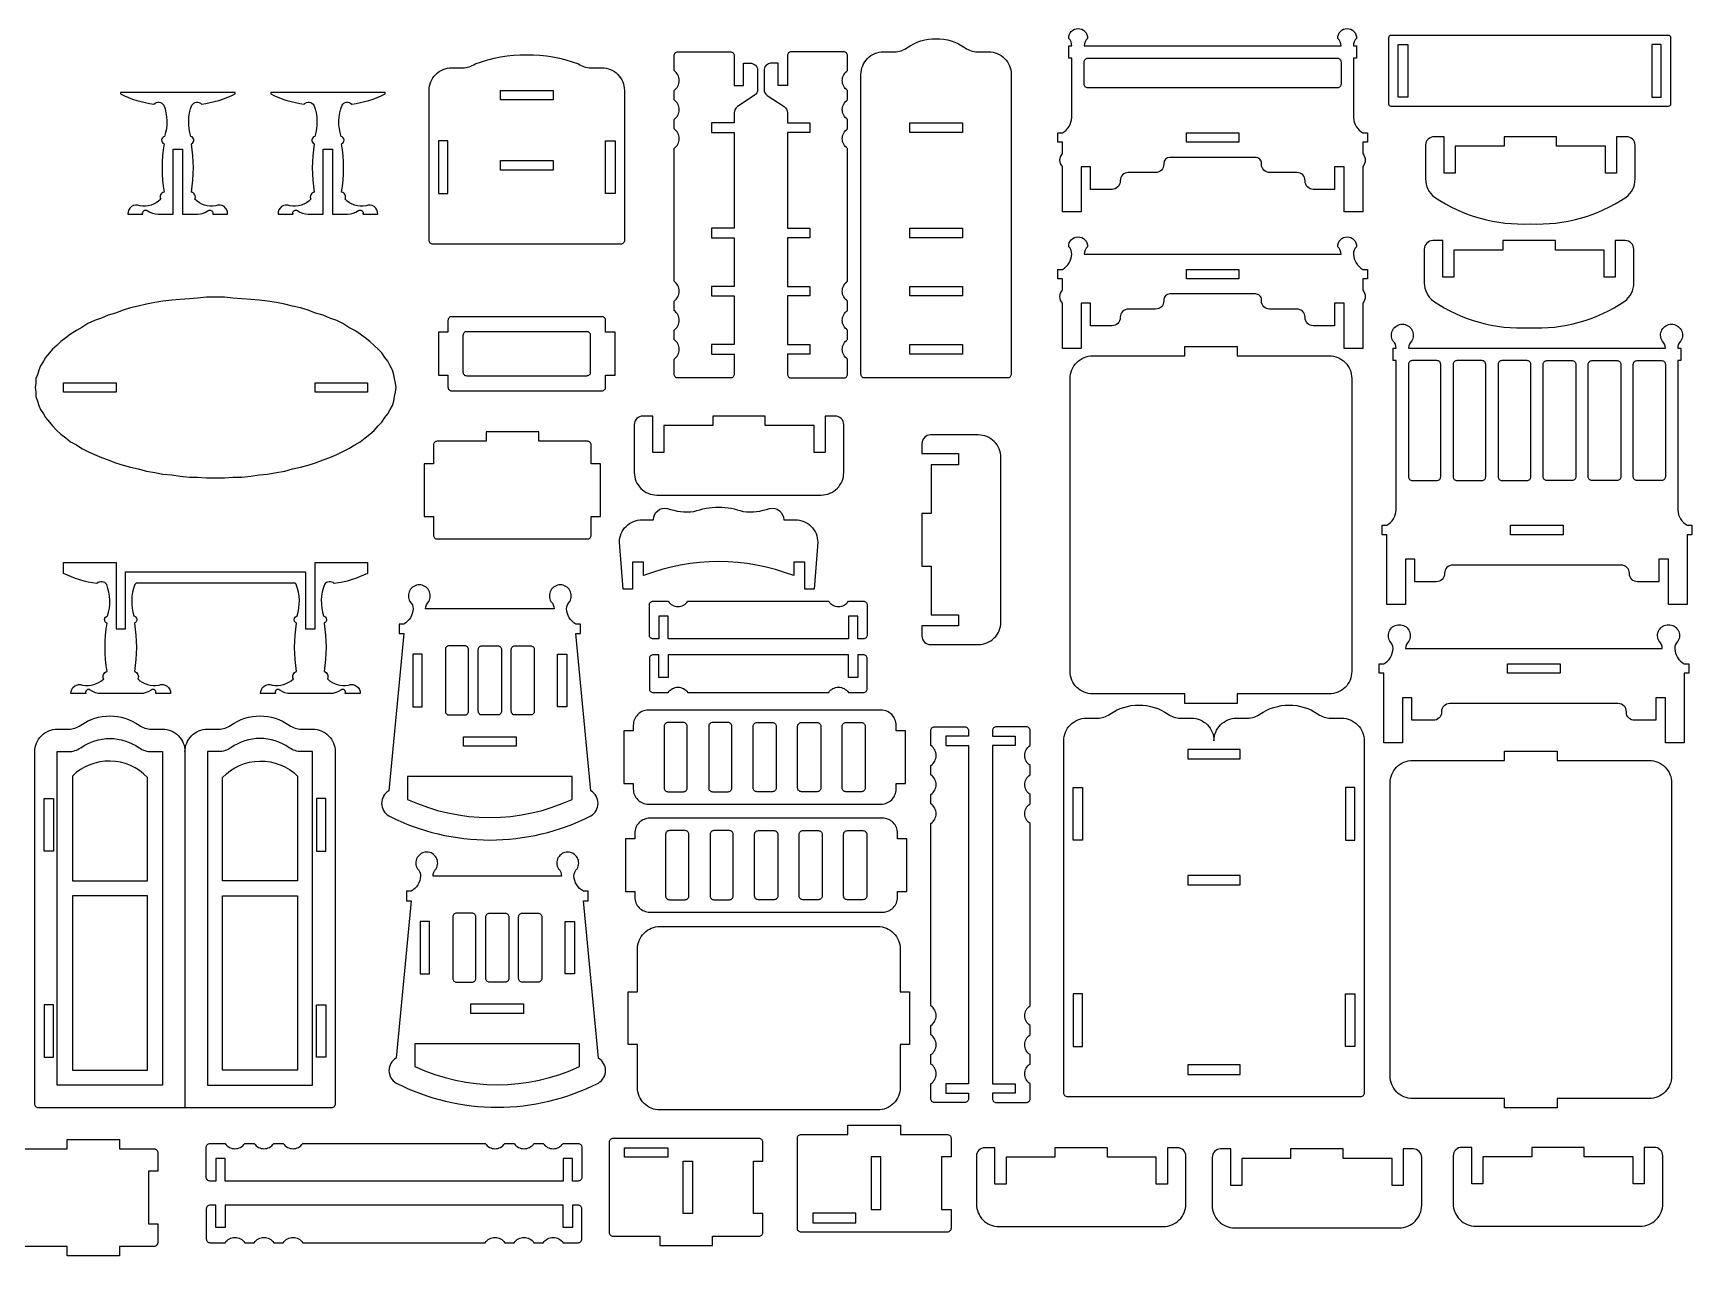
# Model space of a CAD drawing. Extents: x 4832.9 to 4875.3, y 1537.2 to 1563.8.
# Drawn here: x 4853.13 to 4875.22, y 1537.35 to 1553.62 of the extents above; entities that cross this region are included whole.
import ezdxf

# ---------------------------------------------------------------- set-up
doc = ezdxf.new("R2010")
doc.units = 0
doc.header["$MEASUREMENT"] = 0
doc.layers.add('LAYER1', color=18, linetype='CONTINUOUS')

msp = doc.modelspace()

# ---------------------------------------------------------------- linework, layer by layer
at = {"layer": 'LAYER1'}
for points in [[(4864.203, 1549.031, -0.414214), (4864.153, 1549.081), (4864.153, 1553.072, -0.414214), (4864.453, 1553.372), (4864.601, 1553.372, 0.155074), (4864.765, 1553.424, -0.31779), (4865.542, 1553.424, 0.155074), (4865.705, 1553.372), (4865.853, 1553.372, -0.414214), (4866.153, 1553.072), (4866.153, 1549.081, -0.414214), (4866.103, 1549.031)], [(4870.836, 1551.242), (4870.586, 1551.242), (4870.586, 1551.843), (4870.461, 1551.843), (4870.461, 1551.542), (4870.175, 1551.542, -0.414214), (4870.067, 1551.65), (4870.067, 1551.657, 0.414214), (4869.959, 1551.765), (4869.595, 1551.765, -0.414214), (4869.487, 1551.873), (4869.487, 1551.886, 0.414214), (4869.406, 1551.967), (4868.266, 1551.967, 0.00001), (4868.266, 1551.967, 0.414202), (4868.185, 1551.886), (4868.185, 1551.873, -0.414214), (4868.077, 1551.765), (4867.713, 1551.765, 0.414214), (4867.605, 1551.657), (4867.605, 1551.65, -0.414214), (4867.497, 1551.542), (4867.211, 1551.542), (4867.211, 1551.843), (4867.086, 1551.843), (4867.086, 1551.242), (4866.836, 1551.242), (4866.836, 1551.844, -0.376209), (4866.836, 1552.017), (4866.836, 1552.169), (4866.773, 1552.169), (4866.773, 1552.294), (4866.836, 1552.294, 0.250451), (4866.961, 1552.496), (4866.961, 1553.287), (4866.921, 1553.287), (4866.921, 1553.452), (4866.961, 1553.452, 0.204981), (4866.919, 1553.551, -0.427943), (4867.044, 1553.682, -0.427943), (4867.169, 1553.551, 0.204981), (4867.126, 1553.452), (4870.546, 1553.452, 0.204981), (4870.503, 1553.551, -0.427943), (4870.628, 1553.682, -0.427943), (4870.753, 1553.551, 0.204981), (4870.711, 1553.452), (4870.751, 1553.452), (4870.751, 1553.287), (4870.711, 1553.287), (4870.711, 1552.496, 0.250451), (4870.836, 1552.294), (4870.898, 1552.294), (4870.898, 1552.169), (4870.836, 1552.169), (4870.836, 1552.017, -0.376209), (4870.836, 1551.844)], [(4874.934, 1553.565), (4874.934, 1552.675, -0.414214), (4874.904, 1552.645), (4871.214, 1552.645, -0.414214), (4871.184, 1552.675), (4871.184, 1553.565, -0.414214), (4871.214, 1553.595), (4874.904, 1553.595, -0.414214)], [(4858.453, 1550.813, -0.414214), (4858.403, 1550.863), (4858.403, 1552.859, -0.414214), (4858.703, 1553.159), (4858.85, 1553.159, 0.155074), (4859.014, 1553.211, -0.179264), (4860.391, 1553.211, 0.155074), (4860.555, 1553.159), (4860.703, 1553.159, -0.414214), (4861.003, 1552.859), (4861.003, 1550.863, -0.414214), (4860.953, 1550.813)], [(4862.465, 1551.023), (4862.164, 1551.023), (4862.164, 1550.898), (4862.465, 1550.898), (4862.465, 1550.249), (4862.164, 1550.249), (4862.164, 1550.124), (4862.465, 1550.124), (4862.465, 1549.475), (4862.164, 1549.475), (4862.164, 1549.35), (4862.465, 1549.35), (4862.465, 1549.081, -0.414214), (4862.415, 1549.031), (4861.714, 1549.031, -0.414214), (4861.664, 1549.081), (4861.664, 1549.281, 0.531486), (4861.664, 1549.543), (4861.664, 1549.668, 0.531486), (4861.664, 1549.93), (4861.664, 1550.055, 0.531486), (4861.664, 1550.318), (4861.664, 1551.599), (4861.664, 1551.724), (4861.664, 1552.085, 0.531486), (4861.664, 1552.347), (4861.664, 1552.472, 0.531486), (4861.664, 1552.734), (4861.664, 1552.859, 0.531486), (4861.664, 1553.122), (4861.664, 1553.322, -0.414214), (4861.714, 1553.372), (4862.415, 1553.372, -0.414214), (4862.465, 1553.322), (4862.465, 1552.922), (4862.59, 1552.922), (4862.59, 1553.222), (4862.677, 1553.222, -0.414214), (4862.777, 1553.122), (4862.777, 1552.875, -0.251107), (4862.732, 1552.792), (4862.509, 1552.644, 0.251107), (4862.465, 1552.56), (4862.465, 1552.425), (4862.164, 1552.425), (4862.164, 1552.3), (4862.465, 1552.3)], [(4863.174, 1551.023), (4863.474, 1551.023), (4863.474, 1550.898), (4863.174, 1550.898), (4863.174, 1550.249), (4863.474, 1550.249), (4863.474, 1550.124), (4863.174, 1550.124), (4863.174, 1549.475), (4863.474, 1549.475), (4863.474, 1549.35), (4863.174, 1549.35), (4863.174, 1549.081, 0.414214), (4863.224, 1549.031), (4863.924, 1549.031, 0.414214), (4863.974, 1549.081), (4863.974, 1549.281, -0.531486), (4863.974, 1549.543), (4863.974, 1549.668, -0.531486), (4863.974, 1549.93), (4863.974, 1550.055, -0.531486), (4863.974, 1550.318), (4863.974, 1551.599), (4863.974, 1551.724), (4863.974, 1552.085, -0.531486), (4863.974, 1552.347), (4863.974, 1552.472, -0.531486), (4863.974, 1552.734), (4863.974, 1552.859, -0.531486), (4863.974, 1553.122), (4863.974, 1553.322, 0.414214), (4863.924, 1553.372), (4863.224, 1553.372, 0.414214), (4863.174, 1553.322), (4863.174, 1552.922), (4863.049, 1552.922), (4863.049, 1553.222), (4862.962, 1553.222, 0.414214), (4862.862, 1553.122), (4862.862, 1552.875, 0.251107), (4862.906, 1552.792), (4863.129, 1552.644, -0.251107), (4863.174, 1552.56), (4863.174, 1552.425), (4863.474, 1552.425), (4863.474, 1552.3), (4863.174, 1552.3)], [(4870.546, 1552.942, -0.414214), (4870.496, 1552.892), (4867.176, 1552.892, -0.414214), (4867.126, 1552.942), (4867.126, 1553.237, -0.414214), (4867.176, 1553.287), (4870.496, 1553.287, -0.414214), (4870.546, 1553.237)], [(4855.817, 1552.812), (4855.817, 1552.832), (4854.292, 1552.832), (4854.292, 1552.812, 0.082494), (4854.738, 1552.677, -0.480983), (4854.868, 1552.663, -0.169376), (4854.879, 1552.245, 0.755968), (4854.872, 1552.149, 0.0823), (4854.872, 1551.505, 0.497317), (4854.828, 1551.409, -0.242348), (4854.548, 1551.323, 0.570657), (4854.392, 1551.212), (4854.59, 1551.212, -0.75881), (4854.649, 1551.259, 0.158853), (4854.792, 1551.212), (4854.992, 1551.212), (4854.992, 1552.075), (4855.117, 1552.075), (4855.117, 1551.212), (4855.317, 1551.212, 0.158853), (4855.461, 1551.259, -0.75881), (4855.52, 1551.212), (4855.717, 1551.212, 0.570657), (4855.562, 1551.323, -0.242348), (4855.282, 1551.409, 0.497317), (4855.237, 1551.505, 0.0823), (4855.237, 1552.149, 0.755968), (4855.23, 1552.245, -0.169376), (4855.242, 1552.663, -0.480983), (4855.371, 1552.677, 0.082494)], [(4857.817, 1552.812), (4857.817, 1552.832), (4856.292, 1552.832), (4856.292, 1552.812, 0.082494), (4856.738, 1552.677, -0.480983), (4856.868, 1552.663, -0.169376), (4856.879, 1552.245, 0.755968), (4856.872, 1552.149, 0.0823), (4856.872, 1551.505, 0.497317), (4856.828, 1551.409, -0.242348), (4856.548, 1551.323, 0.570657), (4856.392, 1551.212), (4856.59, 1551.212, -0.75881), (4856.649, 1551.259, 0.158853), (4856.792, 1551.212), (4856.992, 1551.212), (4856.992, 1552.075), (4857.117, 1552.075), (4857.117, 1551.212), (4857.317, 1551.212, 0.158853), (4857.461, 1551.259, -0.75881), (4857.52, 1551.212), (4857.717, 1551.212, 0.570657), (4857.562, 1551.323, -0.242348), (4857.282, 1551.409, 0.497317), (4857.237, 1551.505, 0.0823), (4857.237, 1552.149, 0.755968), (4857.23, 1552.245, -0.169376), (4857.242, 1552.663, -0.480983), (4857.371, 1552.677, 0.082494)], [(4873.067, 1552.243), (4872.717, 1552.243), (4872.717, 1552.118), (4872.067, 1552.118), (4872.067, 1551.756), (4871.919, 1551.756), (4871.919, 1552.243), (4871.785, 1552.243, 0.414214), (4871.672, 1552.129), (4871.672, 1551.678, 0.236915), (4871.792, 1551.438, 0.163875), (4873.067, 1551.083, 0.163875), (4874.341, 1551.438, 0.236915), (4874.462, 1551.678), (4874.462, 1552.129, 0.414214), (4874.349, 1552.243), (4874.214, 1552.243), (4874.214, 1551.756), (4874.067, 1551.756), (4874.067, 1552.118), (4873.417, 1552.118), (4873.417, 1552.243)], [(4870.711, 1550.68, 0.250451), (4870.836, 1550.477), (4870.898, 1550.477), (4870.898, 1550.352), (4870.836, 1550.352), (4870.836, 1550.2, -0.376209), (4870.836, 1550.027), (4870.836, 1549.425), (4870.586, 1549.425), (4870.586, 1550.026), (4870.461, 1550.026), (4870.461, 1549.726), (4870.175, 1549.726, -0.414214), (4870.067, 1549.833), (4870.067, 1549.84, 0.414214), (4869.959, 1549.948), (4869.595, 1549.948, -0.414214), (4869.487, 1550.056), (4869.487, 1550.069, 0.414214), (4869.406, 1550.15), (4868.266, 1550.15, 0.00001), (4868.266, 1550.15, 0.414202), (4868.185, 1550.069), (4868.185, 1550.056, -0.414214), (4868.077, 1549.948), (4867.713, 1549.948, 0.414214), (4867.605, 1549.84), (4867.605, 1549.833, -0.414214), (4867.497, 1549.726), (4867.211, 1549.726), (4867.211, 1550.026), (4867.086, 1550.026), (4867.086, 1549.425), (4866.836, 1549.425), (4866.836, 1550.027, -0.376209), (4866.836, 1550.2), (4866.836, 1550.352), (4866.773, 1550.352), (4866.773, 1550.477), (4866.836, 1550.477, 0.250451), (4866.961, 1550.68, 0.204981), (4866.919, 1550.778, -0.427943), (4867.044, 1550.909, -0.427943), (4867.169, 1550.778, 0.204981), (4867.126, 1550.68), (4870.546, 1550.68, 0.204981), (4870.503, 1550.778, -0.427943), (4870.628, 1550.909, -0.427943), (4870.753, 1550.778, 0.204981)], [(4873.05, 1550.859), (4872.7, 1550.859), (4872.7, 1550.734), (4872.05, 1550.734), (4872.05, 1550.373), (4871.903, 1550.373), (4871.903, 1550.859), (4871.768, 1550.859, 0.414214), (4871.655, 1550.746), (4871.655, 1550.295, 0.236915), (4871.776, 1550.054, 0.163875), (4873.05, 1549.7, 0.163875), (4874.325, 1550.054, 0.236915), (4874.445, 1550.295), (4874.445, 1550.746, 0.414214), (4874.332, 1550.859), (4874.198, 1550.859), (4874.198, 1550.373), (4874.05, 1550.373), (4874.05, 1550.734), (4873.4, 1550.734), (4873.4, 1550.859)], [(4860.878, 1549.067), (4860.878, 1549.642), (4860.753, 1549.642), (4860.753, 1549.797, 0.414214), (4860.703, 1549.847), (4858.703, 1549.847, 0.414214), (4858.653, 1549.797), (4858.653, 1549.642), (4858.528, 1549.642), (4858.528, 1549.067), (4858.653, 1549.067), (4858.653, 1548.911, 0.414214), (4858.703, 1548.861), (4860.703, 1548.861, 0.414214), (4860.753, 1548.911), (4860.753, 1549.067)], [(4872.032, 1546.54, 0.414214), (4871.924, 1546.433), (4871.924, 1546.426, -0.414214), (4871.816, 1546.318), (4871.53, 1546.318), (4871.53, 1546.618), (4871.405, 1546.618), (4871.405, 1546.017), (4871.155, 1546.017), (4871.155, 1546.792), (4871.155, 1546.945), (4871.093, 1546.945), (4871.093, 1547.07), (4871.155, 1547.07, 0.250451), (4871.28, 1547.272), (4871.28, 1549.262), (4871.24, 1549.262), (4871.24, 1549.427), (4871.28, 1549.427, 0.204981), (4871.238, 1549.526, -0.583258), (4871.363, 1549.747, -0.583258), (4871.488, 1549.526, 0.204981), (4871.445, 1549.427), (4874.865, 1549.427, 0.204981), (4874.822, 1549.526, -0.583258), (4874.947, 1549.747, -0.583258), (4875.072, 1549.526, 0.204981), (4875.03, 1549.427), (4875.07, 1549.427), (4875.07, 1549.262), (4875.03, 1549.262), (4875.03, 1547.272, 0.250451), (4875.155, 1547.07), (4875.218, 1547.07), (4875.218, 1546.945), (4875.155, 1546.945), (4875.155, 1546.792), (4875.155, 1546.017), (4874.905, 1546.017), (4874.905, 1546.618), (4874.78, 1546.618), (4874.78, 1546.318), (4874.494, 1546.318, -0.414214), (4874.386, 1546.426), (4874.386, 1546.433, 0.414214), (4874.278, 1546.54)], [(4858.853, 1549.597), (4858.853, 1549.111, 0.414214), (4858.903, 1549.061), (4860.503, 1549.061, 0.414214), (4860.553, 1549.111), (4860.553, 1549.597, 0.414214), (4860.503, 1549.647), (4858.903, 1549.647, 0.414214)], [(4867.239, 1544.825, -0.414214), (4866.939, 1545.125), (4866.939, 1549.025, -0.414214), (4867.239, 1549.325), (4868.464, 1549.325), (4868.464, 1549.45), (4869.164, 1549.45), (4869.164, 1549.325), (4870.389, 1549.325, -0.414214), (4870.689, 1549.025), (4870.689, 1545.125, -0.414214), (4870.389, 1544.825), (4869.164, 1544.825), (4869.164, 1544.7), (4868.464, 1544.7), (4868.464, 1544.825)], [(4871.445, 1547.717, 0.414214), (4871.495, 1547.667), (4871.823, 1547.667, 0.414214), (4871.873, 1547.717), (4871.873, 1549.212, 0.414214), (4871.823, 1549.262), (4871.495, 1549.262, 0.414214), (4871.445, 1549.212)], [(4872.473, 1549.212, 0.414214), (4872.423, 1549.262), (4872.088, 1549.262, 0.414214), (4872.038, 1549.212), (4872.038, 1547.717, 0.414214), (4872.088, 1547.667), (4872.423, 1547.667, 0.414214), (4872.473, 1547.717)], [(4873.073, 1547.717), (4873.073, 1549.212, 0.414214), (4873.023, 1549.262), (4872.688, 1549.262, 0.414214), (4872.638, 1549.212), (4872.638, 1547.717, 0.414214), (4872.688, 1547.667), (4873.023, 1547.667, 0.414214)], [(4873.238, 1547.717), (4873.238, 1549.212, -0.414214), (4873.288, 1549.262), (4873.623, 1549.262, -0.414214), (4873.673, 1549.212), (4873.673, 1547.717, -0.414214), (4873.623, 1547.667), (4873.288, 1547.667, -0.414214)], [(4873.838, 1549.212, -0.414214), (4873.888, 1549.262), (4874.223, 1549.262, -0.414214), (4874.273, 1549.212), (4874.273, 1547.717, -0.414214), (4874.223, 1547.667), (4873.888, 1547.667, -0.414214), (4873.838, 1547.717)], [(4874.865, 1547.717, -0.414214), (4874.815, 1547.667), (4874.488, 1547.667, -0.414214), (4874.438, 1547.717), (4874.438, 1549.212, -0.414214), (4874.488, 1549.262), (4874.815, 1549.262, -0.414214), (4874.865, 1549.212)], [(4863.924, 1548.41, 0.414214), (4863.811, 1548.523), (4863.676, 1548.523), (4863.676, 1548.037), (4863.529, 1548.037), (4863.529, 1548.398), (4862.879, 1548.398), (4862.879, 1548.523), (4862.529, 1548.523), (4862.179, 1548.523), (4862.179, 1548.398), (4861.529, 1548.398), (4861.529, 1548.037), (4861.381, 1548.037), (4861.381, 1548.523), (4861.247, 1548.523, 0.414214), (4861.134, 1548.41), (4861.134, 1547.773, 0.414214), (4861.434, 1547.473), (4863.624, 1547.473, 0.414214), (4863.924, 1547.773)], [(4859.161, 1548.188), (4858.511, 1548.188, 0.414214), (4858.461, 1548.138), (4858.461, 1547.888), (4858.336, 1547.888), (4858.336, 1547.188), (4858.461, 1547.188), (4858.461, 1546.938, 0.414214), (4858.511, 1546.888), (4860.511, 1546.888, 0.414214), (4860.561, 1546.938), (4860.561, 1547.188), (4860.686, 1547.188), (4860.686, 1547.888), (4860.561, 1547.888), (4860.561, 1548.138, 0.414214), (4860.511, 1548.188), (4859.861, 1548.188), (4859.861, 1548.313), (4859.161, 1548.313)], [(4865.079, 1548.273, 0.414214), (4864.965, 1548.159), (4864.965, 1548.025), (4865.452, 1548.025), (4865.452, 1547.877), (4865.09, 1547.877), (4865.09, 1547.227), (4864.965, 1547.227), (4864.965, 1546.877), (4864.965, 1546.527), (4865.09, 1546.527), (4865.09, 1545.877), (4865.452, 1545.877), (4865.452, 1545.73), (4864.965, 1545.73), (4864.965, 1545.596, 0.414214), (4865.079, 1545.482), (4865.715, 1545.482, 0.414214), (4866.015, 1545.782), (4866.015, 1547.973, 0.414214), (4865.715, 1548.273)], [(4863.125, 1547.144), (4863.277, 1547.144, -0.414214), (4863.577, 1546.844), (4863.528, 1546.219), (4863.404, 1546.219), (4863.404, 1546.581), (4863.257, 1546.581), (4863.257, 1546.4, 0.18644), (4861.257, 1546.4), (4861.257, 1546.581), (4861.109, 1546.581), (4861.109, 1546.219), (4860.985, 1546.219), (4860.937, 1546.844, -0.414214), (4861.237, 1547.144), (4861.389, 1547.144, -0.480696), (4861.576, 1547.295, 0.114725), (4861.928, 1547.252, -0.088383), (4862.257, 1547.311, -0.088383), (4862.586, 1547.252, 0.114725), (4862.937, 1547.295, -0.480696)], [(4856.616, 1546.3), (4854.499, 1546.3, 0.076649), (4854.483, 1546.281, 0.169376), (4854.471, 1545.863, -0.755968), (4854.478, 1545.767, -0.0823), (4854.478, 1545.123, -0.497317), (4854.522, 1545.027, 0.242348), (4854.803, 1544.941, -0.570657), (4854.958, 1544.83), (4854.761, 1544.83, 0.75881), (4854.701, 1544.877, -0.158853), (4854.558, 1544.83), (4854.033, 1544.83, -0.158853), (4853.889, 1544.877, 0.75881), (4853.83, 1544.83), (4853.633, 1544.83, -0.570657), (4853.788, 1544.941, 0.242348), (4854.069, 1545.027, -0.497317), (4854.113, 1545.123, -0.0823), (4854.113, 1545.767, -0.755968), (4854.12, 1545.863, 0.169376), (4854.108, 1546.281, 0.480983), (4853.979, 1546.295, -0.082494), (4853.533, 1546.43), (4853.533, 1546.575), (4854.233, 1546.575), (4854.233, 1545.693), (4854.358, 1545.693), (4854.358, 1546.45), (4856.758, 1546.45), (4856.758, 1545.693), (4856.883, 1545.693), (4856.883, 1546.575), (4857.583, 1546.575), (4857.583, 1546.43, -0.082494), (4857.137, 1546.295, 0.480983), (4857.008, 1546.281, 0.169376), (4856.996, 1545.863, -0.755968), (4857.003, 1545.767, -0.0823), (4857.003, 1545.123, -0.497317), (4857.047, 1545.027, 0.242348), (4857.328, 1544.941, -0.570657), (4857.483, 1544.83), (4857.286, 1544.83, 0.75881), (4857.226, 1544.877, -0.158853), (4857.083, 1544.83), (4856.558, 1544.83, -0.158853), (4856.414, 1544.877, 0.75881), (4856.355, 1544.83), (4856.158, 1544.83, -0.570657), (4856.313, 1544.941, 0.242348), (4856.594, 1545.027, -0.497317), (4856.638, 1545.123, -0.0823), (4856.638, 1545.767, -0.755968), (4856.645, 1545.863, 0.169376), (4856.633, 1546.281, 0.076649)], [(4860.557, 1543.535), (4860.357, 1545.63), (4860.42, 1545.63), (4860.42, 1545.755), (4860.357, 1545.755, -0.250451), (4860.232, 1545.957, -0.204981), (4860.274, 1546.056, 0.583258), (4860.149, 1546.277, 0.583258), (4860.025, 1546.056, -0.204981), (4860.067, 1545.957), (4858.355, 1545.957, -0.204981), (4858.397, 1546.056, 0.583258), (4858.272, 1546.277, 0.583258), (4858.147, 1546.056, -0.204981), (4858.19, 1545.957, -0.250451), (4858.065, 1545.755), (4858.002, 1545.755), (4858.002, 1545.63), (4858.065, 1545.63), (4857.865, 1543.535, 0.573919), (4857.865, 1543.203, 0.239558), (4860.557, 1543.203, 0.573919)], [(4863.723, 1546.059, 0.531486), (4863.985, 1546.059), (4864.185, 1546.059, -0.414214), (4864.235, 1546.009), (4864.235, 1545.609, -0.414214), (4864.185, 1545.559), (4864.11, 1545.559), (4864.11, 1545.86), (4863.985, 1545.86), (4863.985, 1545.559), (4861.585, 1545.559), (4861.585, 1545.86), (4861.46, 1545.86), (4861.46, 1545.559), (4861.385, 1545.559, -0.414214), (4861.335, 1545.609), (4861.335, 1546.009, -0.414214), (4861.385, 1546.059), (4861.585, 1546.059, 0.531486), (4861.847, 1546.059)], [(4871.992, 1544.696, 0.414214), (4871.884, 1544.588), (4871.884, 1544.581, -0.414214), (4871.776, 1544.474), (4871.49, 1544.474), (4871.49, 1544.774), (4871.365, 1544.774), (4871.365, 1544.173), (4871.115, 1544.173), (4871.115, 1544.948), (4871.115, 1545.1), (4871.052, 1545.1), (4871.052, 1545.225), (4871.115, 1545.225, 0.250451), (4871.24, 1545.428, 0.204981), (4871.197, 1545.526, -0.583258), (4871.322, 1545.747, -0.583258), (4871.447, 1545.526, 0.204981), (4871.405, 1545.428), (4874.824, 1545.428, 0.204981), (4874.782, 1545.526, -0.583258), (4874.907, 1545.747, -0.583258), (4875.032, 1545.526, 0.204981), (4874.99, 1545.428, 0.250451), (4875.115, 1545.225), (4875.177, 1545.225), (4875.177, 1545.1), (4875.115, 1545.1), (4875.115, 1544.948), (4875.115, 1544.173), (4874.865, 1544.173), (4874.865, 1544.774), (4874.74, 1544.774), (4874.74, 1544.474), (4874.453, 1544.474, -0.414214), (4874.346, 1544.581), (4874.346, 1544.588, 0.414214), (4874.238, 1544.696)], [(4858.618, 1544.595, 0.414214), (4858.668, 1544.545), (4858.876, 1544.545, 0.414214), (4858.926, 1544.595), (4858.926, 1545.415, 0.414214), (4858.876, 1545.465), (4858.668, 1545.465, 0.414214), (4858.618, 1545.415)], [(4859.365, 1544.595, -0.414214), (4859.315, 1544.545), (4859.107, 1544.545, -0.414214), (4859.057, 1544.595), (4859.057, 1545.415, -0.414214), (4859.107, 1545.465), (4859.315, 1545.465, -0.414214), (4859.365, 1545.415)], [(4859.803, 1544.595, -0.414214), (4859.753, 1544.545), (4859.546, 1544.545, -0.414214), (4859.496, 1544.595), (4859.496, 1545.415, -0.414214), (4859.546, 1545.465), (4859.753, 1545.465, -0.414214), (4859.803, 1545.415)], [(4863.723, 1544.845, -0.531486), (4863.985, 1544.845), (4864.185, 1544.845, 0.414214), (4864.235, 1544.895), (4864.235, 1545.295, 0.414214), (4864.185, 1545.345), (4864.11, 1545.345), (4864.11, 1545.045), (4863.985, 1545.045), (4863.985, 1545.345), (4861.585, 1545.345), (4861.585, 1545.045), (4861.46, 1545.045), (4861.46, 1545.345), (4861.385, 1545.345, 0.414214), (4861.335, 1545.295), (4861.335, 1544.895, 0.414214), (4861.385, 1544.845), (4861.585, 1544.845, -0.531486), (4861.847, 1544.845)], [(4868.854, 1544.202, -0.414214), (4869.154, 1544.502), (4869.302, 1544.502, 0.155074), (4869.466, 1544.554, -0.31779), (4870.243, 1544.554, 0.155074), (4870.407, 1544.502), (4870.554, 1544.502, -0.414214), (4870.854, 1544.202), (4870.854, 1539.511, -0.414214), (4870.804, 1539.461), (4866.904, 1539.461, -0.414214), (4866.854, 1539.511), (4866.854, 1544.202, -0.414214), (4867.154, 1544.502), (4867.302, 1544.502, 0.155074), (4867.466, 1544.554, -0.31779), (4868.243, 1544.554, 0.155074), (4868.407, 1544.502), (4868.554, 1544.502, -0.414214)], [(4855.151, 1544.057, -0.414214), (4855.451, 1544.357), (4855.599, 1544.357, 0.155074), (4855.762, 1544.409, -0.31779), (4856.539, 1544.409, 0.155074), (4856.703, 1544.357), (4856.851, 1544.357, -0.414214), (4857.151, 1544.057), (4857.151, 1539.366, -0.414214), (4857.101, 1539.316), (4853.201, 1539.316, -0.414214), (4853.151, 1539.366), (4853.151, 1544.057, -0.414214), (4853.451, 1544.357), (4853.599, 1544.357, 0.155074), (4853.762, 1544.409, -0.31779), (4854.539, 1544.409, 0.155074), (4854.703, 1544.357), (4854.851, 1544.357, -0.414214)], [(4864.621, 1543.634), (4864.746, 1543.634), (4864.746, 1544.334), (4864.621, 1544.334), (4864.621, 1544.409, 0.414214), (4864.421, 1544.609), (4861.321, 1544.609, 0.414214), (4861.121, 1544.409), (4861.121, 1544.334), (4860.996, 1544.334), (4860.996, 1543.634), (4861.121, 1543.634), (4861.121, 1543.559, 0.414214), (4861.321, 1543.359), (4864.421, 1543.359, 0.414214), (4864.621, 1543.559)], [(4861.533, 1543.574, 0.414214), (4861.583, 1543.524), (4861.79, 1543.524, 0.414214), (4861.84, 1543.574), (4861.84, 1544.394, 0.414214), (4861.79, 1544.444), (4861.583, 1544.444, 0.414214), (4861.533, 1544.394)], [(4862.125, 1543.574, 0.414214), (4862.175, 1543.524), (4862.383, 1543.524, 0.414214), (4862.433, 1543.574), (4862.433, 1544.394, 0.414214), (4862.383, 1544.444), (4862.175, 1544.444, 0.414214), (4862.125, 1544.394)], [(4863.025, 1543.574, -0.414214), (4862.975, 1543.524), (4862.768, 1543.524, -0.414214), (4862.718, 1543.574), (4862.718, 1544.394, -0.414214), (4862.768, 1544.444), (4862.975, 1544.444, -0.414214), (4863.025, 1544.394)], [(4863.618, 1543.574, -0.414214), (4863.568, 1543.524), (4863.36, 1543.524, -0.414214), (4863.31, 1543.574), (4863.31, 1544.394, -0.414214), (4863.36, 1544.444), (4863.568, 1544.444, -0.414214), (4863.618, 1544.394)], [(4864.21, 1543.574, -0.414214), (4864.16, 1543.524), (4863.953, 1543.524, -0.414214), (4863.903, 1543.574), (4863.903, 1544.394, -0.414214), (4863.953, 1544.444), (4864.16, 1544.444, -0.414214), (4864.21, 1544.394)], [(4865.084, 1543.874, 0.531486), (4865.084, 1544.137), (4865.084, 1544.337, -0.414214), (4865.134, 1544.387), (4865.534, 1544.387, -0.414214), (4865.584, 1544.337), (4865.584, 1544.262), (4865.284, 1544.262), (4865.284, 1544.137), (4865.584, 1544.137), (4865.584, 1539.637), (4865.284, 1539.637), (4865.284, 1539.512), (4865.584, 1539.512), (4865.584, 1539.437, -0.414214), (4865.534, 1539.387), (4865.134, 1539.387, -0.414214), (4865.084, 1539.437), (4865.084, 1539.637, 0.531486), (4865.084, 1539.899), (4865.084, 1540.024, 0.531486), (4865.084, 1540.286), (4865.084, 1540.411, 0.531486), (4865.084, 1540.673), (4865.084, 1543.1, 0.531486), (4865.084, 1543.362), (4865.084, 1543.487, 0.531486), (4865.084, 1543.749)], [(4866.405, 1543.874, -0.531486), (4866.405, 1544.137), (4866.405, 1544.337, 0.414214), (4866.355, 1544.387), (4865.955, 1544.387, 0.414214), (4865.905, 1544.337), (4865.905, 1544.262), (4866.205, 1544.262), (4866.205, 1544.137), (4865.905, 1544.137), (4865.905, 1539.637), (4866.205, 1539.637), (4866.205, 1539.512), (4865.905, 1539.512), (4865.905, 1539.437, 0.414214), (4865.955, 1539.387), (4866.355, 1539.387, 0.414214), (4866.405, 1539.437), (4866.405, 1539.637, -0.531486), (4866.405, 1539.899), (4866.405, 1540.024, -0.531486), (4866.405, 1540.286), (4866.405, 1540.411, -0.531486), (4866.405, 1540.673), (4866.405, 1543.1, -0.531486), (4866.405, 1543.362), (4866.405, 1543.487, -0.531486), (4866.405, 1543.749)], [(4871.499, 1539.439, -0.414214), (4871.199, 1539.739), (4871.199, 1543.639, -0.414214), (4871.499, 1543.939), (4872.724, 1543.939), (4872.724, 1544.064), (4873.424, 1544.064), (4873.424, 1543.939), (4874.649, 1543.939, -0.414214), (4874.949, 1543.639), (4874.949, 1539.739, -0.414214), (4874.649, 1539.439), (4873.424, 1539.439), (4873.424, 1539.314), (4872.724, 1539.314), (4872.724, 1539.439)], [(4854.651, 1543.714, 0.41796), (4853.651, 1543.732), (4853.651, 1542.337), (4854.651, 1542.337)], [(4855.651, 1543.714, -0.41796), (4856.651, 1543.732), (4856.651, 1542.337), (4855.651, 1542.337)], [(4860.307, 1543.726), (4858.115, 1543.726), (4858.115, 1543.422, 0.220733), (4860.307, 1543.422)], [(4864.641, 1542.196), (4864.766, 1542.196), (4864.766, 1542.896), (4864.641, 1542.896), (4864.641, 1542.971, 0.414214), (4864.441, 1543.171), (4861.341, 1543.171, 0.414214), (4861.141, 1542.971), (4861.141, 1542.896), (4861.016, 1542.896), (4861.016, 1542.196), (4861.141, 1542.196), (4861.141, 1542.121, 0.414214), (4861.341, 1541.921), (4864.441, 1541.921, 0.414214), (4864.641, 1542.121)], [(4861.552, 1542.136, 0.414214), (4861.602, 1542.086), (4861.81, 1542.086, 0.414214), (4861.86, 1542.136), (4861.86, 1542.956, 0.414214), (4861.81, 1543.006), (4861.602, 1543.006, 0.414214), (4861.552, 1542.956)], [(4862.145, 1542.136, 0.414214), (4862.195, 1542.086), (4862.402, 1542.086, 0.414214), (4862.452, 1542.136), (4862.452, 1542.956, 0.414214), (4862.402, 1543.006), (4862.195, 1543.006, 0.414214), (4862.145, 1542.956)], [(4863.045, 1542.136, -0.414214), (4862.995, 1542.086), (4862.787, 1542.086, -0.414214), (4862.737, 1542.136), (4862.737, 1542.956, -0.414214), (4862.787, 1543.006), (4862.995, 1543.006, -0.414214), (4863.045, 1542.956)], [(4863.637, 1542.136, -0.414214), (4863.587, 1542.086), (4863.38, 1542.086, -0.414214), (4863.33, 1542.136), (4863.33, 1542.956, -0.414214), (4863.38, 1543.006), (4863.587, 1543.006, -0.414214), (4863.637, 1542.956)], [(4864.23, 1542.136, -0.414214), (4864.18, 1542.086), (4863.972, 1542.086, -0.414214), (4863.922, 1542.136), (4863.922, 1542.956, -0.414214), (4863.972, 1543.006), (4864.18, 1543.006, -0.414214), (4864.23, 1542.956)], [(4860.656, 1539.978), (4860.456, 1542.073), (4860.518, 1542.073), (4860.518, 1542.198), (4860.456, 1542.198, -0.250451), (4860.331, 1542.401, -0.204981), (4860.373, 1542.499, 0.583258), (4860.248, 1542.72, 0.583258), (4860.123, 1542.499, -0.204981), (4860.165, 1542.401), (4858.454, 1542.401, -0.204981), (4858.496, 1542.499, 0.583258), (4858.371, 1542.72, 0.583258), (4858.246, 1542.499, -0.204981), (4858.288, 1542.401, -0.250451), (4858.163, 1542.198), (4858.101, 1542.198), (4858.101, 1542.073), (4858.163, 1542.073), (4857.963, 1539.978, 0.573919), (4857.963, 1539.646, 0.239558), (4860.656, 1539.646, 0.573919)], [(4858.717, 1541.038, 0.414214), (4858.767, 1540.988), (4858.974, 1540.988, 0.414214), (4859.024, 1541.038), (4859.024, 1541.858, 0.414214), (4858.974, 1541.908), (4858.767, 1541.908, 0.414214), (4858.717, 1541.858)], [(4859.463, 1541.038, -0.414214), (4859.413, 1540.988), (4859.206, 1540.988, -0.414214), (4859.156, 1541.038), (4859.156, 1541.858, -0.414214), (4859.206, 1541.908), (4859.413, 1541.908, -0.414214), (4859.463, 1541.858)], [(4859.902, 1541.038, -0.414214), (4859.852, 1540.988), (4859.644, 1540.988, -0.414214), (4859.594, 1541.038), (4859.594, 1541.858, -0.414214), (4859.644, 1541.908), (4859.852, 1541.908, -0.414214), (4859.902, 1541.858)], [(4864.676, 1539.587, -0.414214), (4864.376, 1539.287), (4861.476, 1539.287, -0.414214), (4861.176, 1539.587), (4861.176, 1540.159), (4861.051, 1540.159), (4861.051, 1540.859), (4861.176, 1540.859), (4861.176, 1541.43, -0.414214), (4861.476, 1541.73), (4864.376, 1541.73, -0.414214), (4864.676, 1541.43), (4864.676, 1540.859), (4864.801, 1540.859), (4864.801, 1540.159), (4864.676, 1540.159)], [(4860.406, 1540.169), (4858.213, 1540.169), (4858.213, 1539.865, 0.220733), (4860.406, 1539.865)], [(4862.847, 1538.608), (4862.847, 1538.858, 0.414214), (4862.797, 1538.908), (4860.851, 1538.908, 0.414214), (4860.801, 1538.858), (4860.801, 1537.658, 0.414214), (4860.851, 1537.608), (4861.474, 1537.608), (4861.474, 1537.483), (4862.174, 1537.483), (4862.174, 1537.608), (4862.797, 1537.608, 0.414214), (4862.847, 1537.658), (4862.847, 1537.908), (4862.722, 1537.908), (4862.722, 1538.608)], [(4865.352, 1537.962), (4865.352, 1537.712, -0.414214), (4865.302, 1537.662), (4863.356, 1537.662, -0.414214), (4863.306, 1537.712), (4863.306, 1538.912, -0.414214), (4863.356, 1538.962), (4863.979, 1538.962), (4863.979, 1539.087), (4864.679, 1539.087), (4864.679, 1538.962), (4865.302, 1538.962, -0.414214), (4865.352, 1538.912), (4865.352, 1538.662), (4865.227, 1538.662), (4865.227, 1537.962)], [(4859.923, 1538.841, 0.531486), (4860.185, 1538.841), (4860.385, 1538.841, -0.414214), (4860.435, 1538.791), (4860.435, 1538.391, -0.414214), (4860.385, 1538.341), (4860.31, 1538.341), (4860.31, 1538.642), (4860.185, 1538.642), (4860.185, 1538.341), (4855.685, 1538.341), (4855.685, 1538.642), (4855.56, 1538.642), (4855.56, 1538.341), (4855.485, 1538.341, -0.414214), (4855.435, 1538.391), (4855.435, 1538.791, -0.414214), (4855.485, 1538.841), (4855.685, 1538.841, 0.531486), (4855.947, 1538.841), (4856.072, 1538.841, 0.531486), (4856.334, 1538.841), (4856.459, 1538.841, 0.531486), (4856.721, 1538.841), (4859.148, 1538.841, 0.531486), (4859.41, 1538.841), (4859.535, 1538.841, 0.531486), (4859.798, 1538.841)], [(4868.48, 1538.672, 0.414214), (4868.367, 1538.785), (4868.233, 1538.785), (4868.233, 1538.298), (4868.085, 1538.298), (4868.085, 1538.66), (4867.435, 1538.66), (4867.435, 1538.785), (4867.085, 1538.785), (4866.735, 1538.785), (4866.735, 1538.66), (4866.085, 1538.66), (4866.085, 1538.298), (4865.937, 1538.298), (4865.937, 1538.785), (4865.803, 1538.785, 0.414214), (4865.69, 1538.672), (4865.69, 1538.035, 0.414214), (4865.99, 1537.735), (4868.18, 1537.735, 0.414214), (4868.48, 1538.035)], [(4871.62, 1538.655, 0.414214), (4871.507, 1538.768), (4871.373, 1538.768), (4871.373, 1538.282), (4871.225, 1538.282), (4871.225, 1538.643), (4870.575, 1538.643), (4870.575, 1538.768), (4870.225, 1538.768), (4869.875, 1538.768), (4869.875, 1538.643), (4869.225, 1538.643), (4869.225, 1538.282), (4869.078, 1538.282), (4869.078, 1538.768), (4868.943, 1538.768, 0.414214), (4868.83, 1538.655), (4868.83, 1538.018, 0.414214), (4869.13, 1537.718), (4871.32, 1537.718, 0.414214), (4871.62, 1538.018)], [(4874.831, 1538.676, 0.414214), (4874.717, 1538.79), (4874.583, 1538.79), (4874.583, 1538.303), (4874.436, 1538.303), (4874.436, 1538.665), (4873.786, 1538.665), (4873.786, 1538.79), (4873.436, 1538.79), (4873.086, 1538.79), (4873.086, 1538.665), (4872.436, 1538.665), (4872.436, 1538.303), (4872.288, 1538.303), (4872.288, 1538.79), (4872.154, 1538.79, 0.414214), (4872.04, 1538.676), (4872.04, 1538.04, 0.414214), (4872.34, 1537.74), (4874.531, 1537.74, 0.414214), (4874.831, 1538.04)], [(4859.923, 1537.521, -0.531486), (4860.185, 1537.521), (4860.385, 1537.521, 0.414214), (4860.435, 1537.571), (4860.435, 1537.971, 0.414214), (4860.385, 1538.021), (4860.31, 1538.021), (4860.31, 1537.721), (4860.185, 1537.721), (4860.185, 1538.021), (4855.685, 1538.021), (4855.685, 1537.721), (4855.56, 1537.721), (4855.56, 1538.021), (4855.485, 1538.021, 0.414214), (4855.435, 1537.971), (4855.435, 1537.571, 0.414214), (4855.485, 1537.521), (4855.685, 1537.521, -0.531486), (4855.947, 1537.521), (4856.072, 1537.521, -0.531486), (4856.334, 1537.521), (4856.459, 1537.521, -0.531486), (4856.721, 1537.521), (4859.148, 1537.521, -0.531486), (4859.41, 1537.521), (4859.535, 1537.521, -0.531486), (4859.798, 1537.521)]]:
    msp.add_lwpolyline(points, format="xyb", close=True, dxfattribs=at)
for points in [[(4871.309, 1553.47), (4871.434, 1553.47), (4871.434, 1552.77), (4871.309, 1552.77)], [(4874.809, 1553.47), (4874.684, 1553.47), (4874.684, 1552.77), (4874.809, 1552.77)], [(4860.053, 1552.859), (4860.053, 1552.734), (4859.353, 1552.734), (4859.353, 1552.859)], [(4865.503, 1552.425), (4865.503, 1552.3), (4864.803, 1552.3), (4864.803, 1552.425)], [(4858.528, 1551.486), (4858.653, 1551.486), (4858.653, 1552.186), (4858.528, 1552.186)], [(4860.878, 1551.486), (4860.753, 1551.486), (4860.753, 1552.186), (4860.878, 1552.186)], [(4869.186, 1552.294), (4869.186, 1552.169), (4868.486, 1552.169), (4868.486, 1552.294)], [(4860.053, 1551.924), (4860.053, 1551.799), (4859.353, 1551.799), (4859.353, 1551.924)], [(4865.503, 1551.023), (4865.503, 1550.898), (4864.803, 1550.898), (4864.803, 1551.023)], [(4869.186, 1550.477), (4869.186, 1550.352), (4868.486, 1550.352), (4868.486, 1550.477)], [(4865.503, 1550.249), (4865.503, 1550.124), (4864.803, 1550.124), (4864.803, 1550.249)], [(4853.155, 1548.904), (4853.165, 1548.843), (4853.165, 1548.783), (4853.185, 1548.723), (4853.205, 1548.663), (4853.225, 1548.613), (4853.265, 1548.553), (4853.295, 1548.503), (4853.346, 1548.443), (4853.386, 1548.393), (4853.446, 1548.333), (4853.496, 1548.283), (4853.566, 1548.232), (4853.626, 1548.182), (4853.706, 1548.142), (4853.776, 1548.092), (4853.856, 1548.052), (4853.946, 1548.012), (4854.037, 1547.972), (4854.127, 1547.942), (4854.227, 1547.902), (4854.327, 1547.872), (4854.427, 1547.842), (4854.527, 1547.822), (4854.638, 1547.792), (4854.748, 1547.772), (4854.858, 1547.752), (4854.978, 1547.742), (4855.088, 1547.722), (4855.209, 1547.712), (4855.319, 1547.712), (4855.439, 1547.702), (4855.559, 1547.702), (4855.679, 1547.702), (4855.789, 1547.712), (4855.91, 1547.712), (4856.03, 1547.722), (4856.14, 1547.742), (4856.25, 1547.752), (4856.37, 1547.772), (4856.481, 1547.792), (4856.581, 1547.822), (4856.691, 1547.842), (4856.791, 1547.872), (4856.891, 1547.902), (4856.991, 1547.942), (4857.082, 1547.972), (4857.172, 1548.012), (4857.252, 1548.052), (4857.332, 1548.092), (4857.412, 1548.142), (4857.482, 1548.182), (4857.552, 1548.232), (4857.612, 1548.283), (4857.672, 1548.333), (4857.723, 1548.393), (4857.773, 1548.443), (4857.813, 1548.503), (4857.853, 1548.553), (4857.883, 1548.613), (4857.913, 1548.663), (4857.933, 1548.723), (4857.943, 1548.783), (4857.953, 1548.843), (4857.963, 1548.904), (4857.953, 1548.964), (4857.943, 1549.024), (4857.933, 1549.074), (4857.913, 1549.134), (4857.883, 1549.194), (4857.853, 1549.254), (4857.813, 1549.304), (4857.773, 1549.364), (4857.723, 1549.414), (4857.672, 1549.464), (4857.612, 1549.515), (4857.552, 1549.565), (4857.482, 1549.615), (4857.412, 1549.665), (4857.332, 1549.705), (4857.252, 1549.755), (4857.172, 1549.795), (4857.082, 1549.825), (4856.991, 1549.865), (4856.891, 1549.895), (4856.791, 1549.935), (4856.691, 1549.965), (4856.581, 1549.985), (4856.481, 1550.015), (4856.37, 1550.035), (4856.25, 1550.055), (4856.14, 1550.065), (4856.03, 1550.075), (4855.91, 1550.085), (4855.789, 1550.095), (4855.679, 1550.105), (4855.559, 1550.105), (4855.439, 1550.105), (4855.319, 1550.095), (4855.209, 1550.085), (4855.088, 1550.075), (4854.978, 1550.065), (4854.858, 1550.055), (4854.748, 1550.035), (4854.638, 1550.015), (4854.527, 1549.985), (4854.427, 1549.965), (4854.327, 1549.935), (4854.227, 1549.895), (4854.127, 1549.865), (4854.037, 1549.825), (4853.946, 1549.795), (4853.856, 1549.755), (4853.776, 1549.705), (4853.706, 1549.665), (4853.626, 1549.615), (4853.566, 1549.565), (4853.496, 1549.515), (4853.446, 1549.464), (4853.386, 1549.414), (4853.346, 1549.364), (4853.295, 1549.304), (4853.265, 1549.254), (4853.225, 1549.194), (4853.205, 1549.134), (4853.185, 1549.074), (4853.165, 1549.024), (4853.165, 1548.964)], [(4865.503, 1549.475), (4865.503, 1549.35), (4864.803, 1549.35), (4864.803, 1549.475)], [(4854.233, 1548.965), (4854.233, 1548.84), (4853.533, 1548.84), (4853.533, 1548.965)], [(4857.583, 1548.965), (4857.583, 1548.84), (4856.883, 1548.84), (4856.883, 1548.965)], [(4873.505, 1547.07), (4873.505, 1546.945), (4872.805, 1546.945), (4872.805, 1547.07)], [(4858.308, 1545.355), (4858.183, 1545.355), (4858.183, 1544.655), (4858.308, 1544.655)], [(4860.113, 1545.355), (4860.238, 1545.355), (4860.238, 1544.655), (4860.113, 1544.655)], [(4873.465, 1545.225), (4873.465, 1545.1), (4872.765, 1545.1), (4872.765, 1545.225)], [(4859.561, 1544.255), (4859.561, 1544.13), (4858.861, 1544.13), (4858.861, 1544.255)], [(4868.504, 1544.086), (4868.504, 1543.961), (4869.204, 1543.961), (4869.204, 1544.086)], [(4866.979, 1543.579), (4867.104, 1543.579), (4867.104, 1542.879), (4866.979, 1542.879)], [(4870.729, 1543.579), (4870.604, 1543.579), (4870.604, 1542.879), (4870.729, 1542.879)], [(4853.276, 1543.434), (4853.401, 1543.434), (4853.401, 1542.734), (4853.276, 1542.734)], [(4857.026, 1543.434), (4856.901, 1543.434), (4856.901, 1542.734), (4857.026, 1542.734)], [(4868.504, 1542.407), (4868.504, 1542.282), (4869.204, 1542.282), (4869.204, 1542.407)], [(4854.651, 1542.137), (4853.651, 1542.137), (4853.651, 1539.816), (4854.651, 1539.816)], [(4855.651, 1542.137), (4856.651, 1542.137), (4856.651, 1539.816), (4855.651, 1539.816)], [(4858.407, 1541.798), (4858.282, 1541.798), (4858.282, 1541.098), (4858.407, 1541.098)], [(4860.212, 1541.798), (4860.337, 1541.798), (4860.337, 1541.098), (4860.212, 1541.098)], [(4853.276, 1539.989), (4853.401, 1539.989), (4853.401, 1540.689), (4853.276, 1540.689)], [(4857.026, 1539.989), (4856.901, 1539.989), (4856.901, 1540.689), (4857.026, 1540.689)], [(4859.659, 1540.698), (4859.659, 1540.573), (4858.959, 1540.573), (4858.959, 1540.698)], [(4866.979, 1540.134), (4867.104, 1540.134), (4867.104, 1540.834), (4866.979, 1540.834)], [(4870.729, 1540.134), (4870.604, 1540.134), (4870.604, 1540.834), (4870.729, 1540.834)], [(4868.504, 1539.886), (4868.504, 1539.761), (4869.204, 1539.761), (4869.204, 1539.886)], [(4861.006, 1538.658), (4861.006, 1538.783), (4861.581, 1538.783), (4861.581, 1538.658)], [(4861.911, 1537.908), (4861.786, 1537.908), (4861.786, 1538.608), (4861.911, 1538.608)], [(4864.416, 1538.662), (4864.291, 1538.662), (4864.291, 1537.962), (4864.416, 1537.962)], [(4863.511, 1537.912), (4863.511, 1537.787), (4864.086, 1537.787), (4864.086, 1537.912)]]:
    msp.add_lwpolyline(points, close=True, dxfattribs=at)
for points in [[(4854.703, 1544.057, 0.000006), (4854.703, 1544.057), (4854.851, 1544.057), (4854.851, 1539.616), (4853.451, 1539.616), (4853.451, 1544.057), (4853.599, 1544.057, 0.155074), (4853.762, 1544.109, -0.31779), (4854.539, 1544.109, 0.155074), (4854.703, 1544.057), (4854.851, 1544.057)], [(4855.599, 1544.057, -0.000006), (4855.599, 1544.057), (4855.451, 1544.057), (4855.451, 1539.616), (4856.851, 1539.616), (4856.851, 1544.057), (4856.703, 1544.057, -0.155074), (4856.539, 1544.109, 0.31779), (4855.762, 1544.109, -0.155074), (4855.599, 1544.057), (4855.451, 1544.057)], [(4851.535, 1538.771), (4853.581, 1538.771), (4853.581, 1538.896), (4854.281, 1538.896), (4854.281, 1538.771), (4854.738, 1538.771, -0.414214), (4854.788, 1538.721), (4854.788, 1538.471), (4854.663, 1538.471), (4854.663, 1537.771), (4854.788, 1537.771), (4854.788, 1537.521, -0.414214), (4854.738, 1537.471), (4854.281, 1537.471), (4854.281, 1537.346), (4853.581, 1537.346), (4853.581, 1537.471), (4851.535, 1537.471)]]:
    msp.add_lwpolyline(points, format="xyb", dxfattribs=at)
msp.add_lwpolyline([(4855.151, 1544.057), (4855.151, 1539.316)], dxfattribs=at)

doc.saveas('drawing.dxf')
